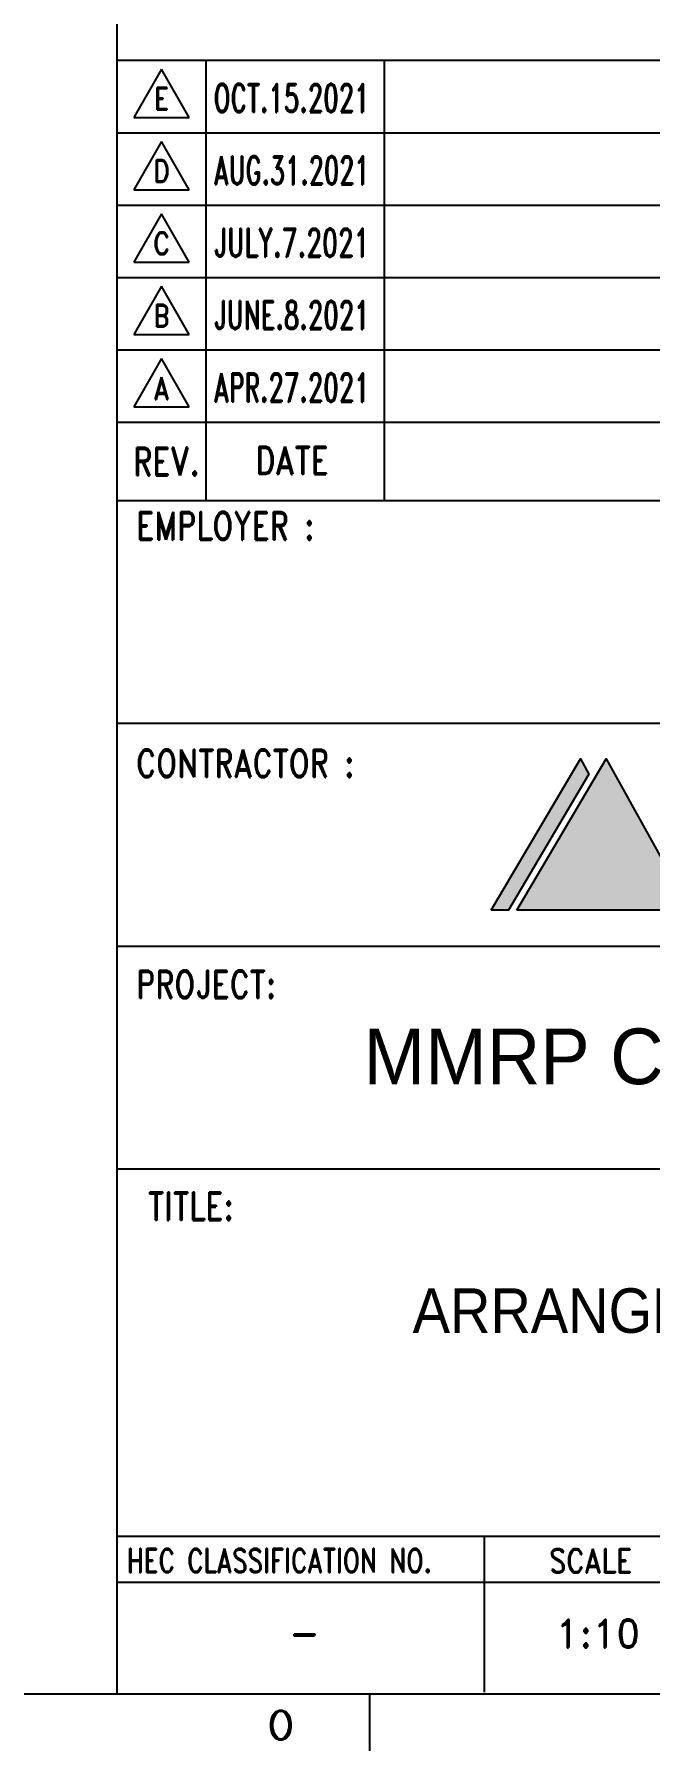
# Model space of a CAD drawing. Header units: millimetres. Extents: x 376548 to 485787, y -156716 to -17718.
# Drawn here: x 398376 to 399157, y -88937 to -86758 of the extents above; entities that cross this region are included whole.
import ezdxf
from ezdxf.enums import TextEntityAlignment as Align

# ---------------------------------------------------------------- set-up
doc = ezdxf.new("R2010")
doc.units = ezdxf.units.MM
doc.header["$LTSCALE"] = 2
doc.layers.add('Layer 1', color=7, linetype='Continuous')
doc.layers.add('TAN-TIT', color=30, linetype='Continuous')
doc.styles.add('COM', font='COMPLEX', dxfattribs={"height": 5})
doc.styles.add('KIM3', font='ROMAND.shx', dxfattribs={"width": 1.25, "height": 3})
doc.styles.add('KJR', font='arial.ttf', dxfattribs={"width": 0.8})
doc.styles.add('RD', font='sanss___.ttf')
doc.styles.add('RD20', font='ROMAND.SHX', dxfattribs={"width": 0.8, "height": 2})
doc.styles.add('RD6', font='ROMAND.shx', dxfattribs={"width": 0.83, "height": 6})

# ---------------------------------------------------------------- blocks, each defined once
blk = doc.blocks.new('BORDER')
h = blk.add_hatch(color=256)
h.dxf.hatch_style = 1
h.paths.add_polyline_path([(20566.2, 2725.7), (20339.4, 2341.8), (20779.3, 2341.8)])
h.paths.add_polyline_path([(20522, 2687.2), (20500.7, 2725.7), (20274, 2341.8), (20317.9, 2341.8)])
at = {"layer": 'Layer 1'}
for points in [[(20274, 2341.8), (20500.7, 2725.7), (20522, 2687.2), (20317.9, 2341.8), (20274, 2341.8)], [(20339.4, 2341.8), (20566.2, 2725.7), (20779.3, 2341.8), (20339.4, 2341.8)]]:
    blk.add_lwpolyline(points, dxfattribs=at)
at = {"layer": 'TAN-TIT'}
for p, q in [((19323.7, 4632.3), (19323.7, 352)), ((23282.3, 4498.7), (19323.7, 4498.7)), ((19549.9, 4498.7), (19549.9, 3381.8)), ((20002.3, 4498.7), (20002.3, 3381.8)), ((19436.9, 4477.2), (19366.3, 4354.8)), ((19507.6, 4354.8), (19436.9, 4477.2)), ((23282.3, 4314.9), (19323.7, 4314.9)), ((19366.3, 4354.8), (19507.6, 4354.8)), ((19436.9, 4293.4), (19366.3, 4171)), ((19507.6, 4171), (19436.9, 4293.4)), ((19366.3, 4171), (19507.6, 4171)), ((23282.3, 4131.1), (19323.7, 4131.1)), ((19436.9, 4109.7), (19366.3, 3987.2)), ((19507.6, 3987.2), (19436.9, 4109.7)), ((19366.3, 3987.2), (19507.6, 3987.2)), ((23282.3, 3947.3), (19323.7, 3947.3)), ((19436.9, 3925.9), (19366.3, 3803.4)), ((19507.6, 3803.4), (19436.9, 3925.9)), ((19366.3, 3803.4), (19507.6, 3803.4)), ((23282.3, 3763.5), (19323.7, 3763.5)), ((19436.9, 3742.1), (19366.3, 3619.6)), ((19507.6, 3619.6), (19436.9, 3742.1)), ((19366.3, 3619.6), (19507.6, 3619.6)), ((23282.3, 3579.7), (19323.7, 3579.7)), ((19323.7, 3381.8), (23282.3, 3381.8)), ((19323.7, 2816.3), (23282.3, 2816.3)), ((19323.7, 2250.8), (23282.3, 2250.8)), ((19323.7, 1685.2), (23282.3, 1685.2)), ((19323.7, 752.1), (23282.3, 752.1)), ((20256.8, 752.1), (20256.8, 356.3)), ((23282.3, 634.8), (19323.7, 634.8)), ((497.7, 352), (23282.3, 352)), ((19965.6, 352), (19965.6, 207.8))]:
    blk.add_line(p, q, dxfattribs=at)
at = {"layer": 'TAN-TIT', "style": 'RD6', "width": 0.8}
for s, p in [('REV.', (19449.7, 3445.6)), ('DATE', (19768.5, 3448.4))]:
    blk.add_text(s, height=70.69, dxfattribs=at).set_placement(p, align=Align.CENTER)
at = {"layer": 'TAN-TIT', "style": 'RD6'}
for s, height, width, p in [('EMPLOYER :', 70.69, 0.8, (19372.4, 3282.3)), ('CONTRACTOR :', 70.69, 0.8, (19372.4, 2679.4)), ('PROJECT:', 70.69, 0.8, (19372.4, 2118.2)), ('TITLE:', 70.69, 0.8, (19402.5, 1555.1)), ('HEC CLASSIFICATION NO.', 61.2, 0.75, (19348.9, 659.8)), ('SCALE', 61.2, 0.83, (20421.6, 659.4))]:
    blk.add_text(s, height=height, dxfattribs=dict(at, width=width)).set_placement(p)
at = {"layer": 'TAN-TIT', "style": 'COM'}
blk.add_text('O', height=72.1, dxfattribs=at).set_placement((19706, 236.6))

msp = doc.modelspace()

# ---------------------------------------------------------------- block references
at = {"xscale": 0.5, "yscale": 0.5, "zscale": 0.5}
msp.add_blockref('BORDER', (388818.9, -89040.6), dxfattribs=at)

# ---------------------------------------------------------------- texts
at = {"style": 'RD20', "width": 0.83}
for s, p in [('E', (398537.5, -86853.6)), ('D', (398537.5, -86945.5)), ('C', (398537.5, -87037.4)), ('B', (398537.5, -87129.3)), ('A', (398537.5, -87221.2))]:
    msp.add_text(s, height=28.3, dxfattribs=at).set_placement(p, align=Align.CENTER)
for s, height, style, width, p, p2 in [('OCT.15.2021', 36.052, 'KIM3', 0.598176, (398603.5, -86856.7), (398801.7, -86856.7)), ('AUG.31.2021', 36.052, 'KIM3', 0.58902, (398603.5, -86948.6), (398801.7, -86948.6)), ('JULY.7.2021', 36.052, 'KIM3', 0.614085, (398603.5, -87040.5), (398801.7, -87040.5)), ('JUNE.8.2021', 36.052, 'KIM3', 0.598176, (398603.5, -87132.3), (398801.7, -87132.3)), ('APR.27.2021', 36.052, 'KIM3', 0.598176, (398603.5, -87224.2), (398801.7, -87224.2)), ('MMRP CHALK RIVER PROJECT', 70.69, 'KJR', 0.9519, (398793.9, -88090.6), (400198.9, -88090.6))]:
    msp.add_text(s, height=height, dxfattribs=dict(style=style, width=width)).set_placement(p, p2, align=Align.FIT)
at = {"style": 'RD', "width": 0.9}
msp.add_text('ARRANGEMENT FOR NP BUILDING (6/15)', height=56.552, dxfattribs=at).set_placement((398856.3, -88406.3))
at = {"style": 'RD20'}
for s, height, p in [('1:10', 35.34, (399091.4, -88805.7)), ('-', 35.3, (398718.6, -88805.7))]:
    msp.add_text(s, height=height, dxfattribs=at).set_placement(p, align=Align.CENTER)

doc.saveas('drawing.dxf')
